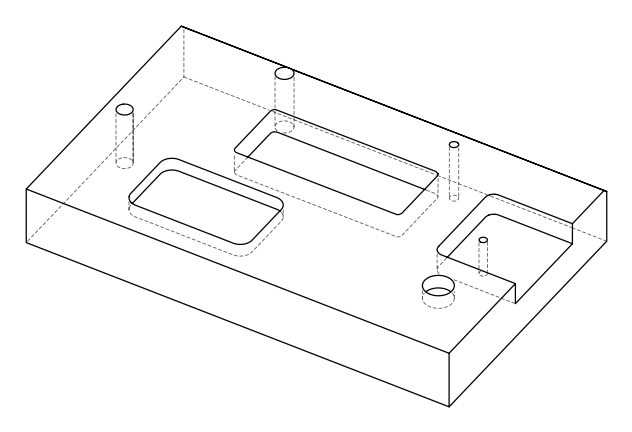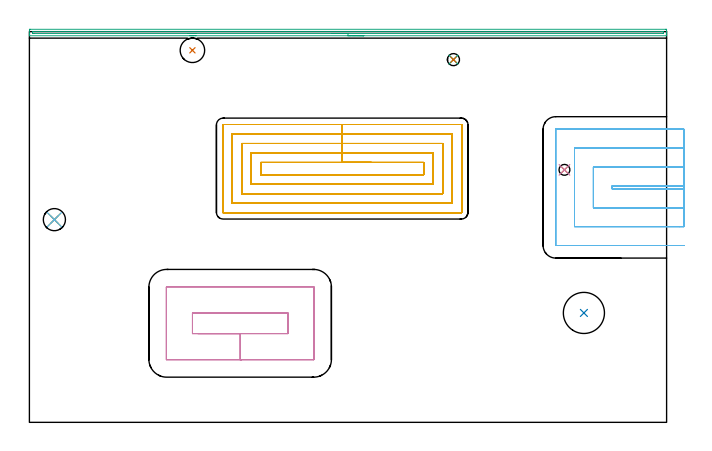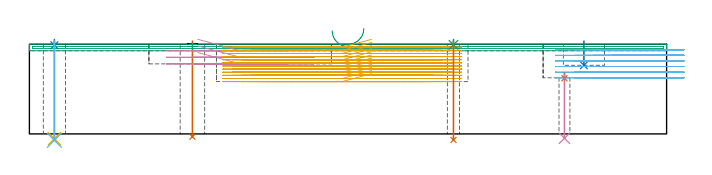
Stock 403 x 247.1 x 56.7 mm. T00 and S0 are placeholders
(PLAN: 13 operations, 10 tool changes, 61.5 min)
(1 INDEXABLE_INSERT_DRILL_THROUGH_HOLE_FROM_SOLID | STEP1HOLE_2 | NXT0302_002 | 0.24 min | 10675 mm3)
(2 INDEXABLE_INSERT_DRILL_BLIND_HOLE_FROM_SOLID | STEP1POCKET | UGT0302_005 | 0.06 min | 7055 mm3)
(3 AREA_MILL | FG_CHAMFER_SURFACE | UGT0205_001 | 6.61 min | 3388 mm3)
(4 MILL_RECTANGULAR_POCKET | POCKET_RECTANGULAR_STRAIGHT | UGT0201_105 | Follow Part, ap 5.5, ae 75% | 3 min | 96138 mm3)
(5 MILL_RECTANGULAR_POCKET_1 | POCKET_RECTANGULAR_STRAIGHT_1 | NXT0201_009 | Follow Part, ap 2, ae 75% | 39.69 min | 239261 mm3)
(6 MILL_SLOT | SLOT_PARTIAL_RECTANGULAR | UGT0201_134 | Follow Part, ap 3.975, ae 75% | 10.91 min | 147454 mm3)
(7 SPOT_DRILL | STEP1HOLE | NXT0321_9005460120000 | 0.03 min | 16 mm3)
(8 SPOT_DRILL_1 | STEP1HOLE_1 | NXT0321_9005460120000 | 0.03 min | 7 mm3)
(9 SPOT_DRILL_2 | STEP1HOLE_3 | NXT0321_9005460120000 | 0.03 min | 5 mm3)
(10 DRILL_THROUGH_HOLE_INTO_CENTER | STEP1HOLE | NXT0301_040 | 0.17 min | 1309 mm3)
(11 DRILL_THROUGH_HOLE_INTO_CENTER_1 | STEP1HOLE_1 | NXT0301_055 | 0.25 min | 3118 mm3)
(12 DRILL_TO_ENLARGE_THROUGH_HOLE | STEP1HOLE_1 | NXT0301_104 | 0.25 min | 5625 mm3)
(13 DRILL_THROUGH_HOLE_INTO_CENTER_2 | STEP1HOLE_3 | UGT0301_196 | 0.25 min | 2623 mm3)
(TOOL NXT0302_002 | Index. Insert Drill 15.5mm [880-D1550L20-05] | D15.5 PA176 FL78 Z2)
(TOOL UGT0302_005 | Indexable Insert Drill 26mm | D26 PA180 FL50 Z2)
(TOOL UGT0205_001 | Chamfer Mill 20 x 3 x 45 deg. | D20 FL50 Z2)
(TOOL UGT0201_105 | End Mill 22 mm | D22 FL25 Z2)
(TOOL NXT0201_009 | ENDMILL 8mm [2P460-0800-NA 1630] | D8 FL26 Z6)
(TOOL UGT0201_134 | Carbide End Mill 15.9 | D15.9 FL30 Z4)
(TOOL NXT0321_9005460120000 | NC Spot Drill, 142deg, 12mm, Carbide, Uncoated | D12 PA142 FL30 Z2)
(TOOL NXT0301_040 | Carbide Drill 6.9mm [860.1-0690-035A1-MM 2214] | D6.9 PA140 FL53 Z2)
(TOOL NXT0301_055 | Carbide Drill 8.4mm [860.1-0840-042A1-MM 2214] | D8.4 PA140 FL61 Z2)
(TOOL NXT0301_104 | Carbide Drill 14mm [860.1-1400-112A1-MM 2214] | D14 PA140 FL123 Z2)
(TOOL UGT0301_196 | Twist Drill 7.7 mm | D7.7 PA118 FL73 Z2)
(OP 1 INDEXABLE_INSERT_DRILL_THROUGH_HOLE_FROM_SOLID)
G17 G21 G94 G90
T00 M6
G54
G17 G0 G90 X103.1 Y235.3 S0 M3
G43 Z66.7 H1
G94 G81 G98 Z-1.771 F250. R58.7
G80
M5
M2
(OP 2 INDEXABLE_INSERT_DRILL_BLIND_HOLE_FROM_SOLID)
G17 G21 G94 G90
T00 M6
G54
G17 G0 G90 X350.7 Y69.2 S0 M3
G43 Z66.7 H0
G94 G81 G98 Z43.4 F250. R58.7
G80
M5
M2
(OP 3 AREA_MILL)
G17 G21 G94 G90
T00 M6
G54
G17 G0 G90 X211.499 Y244.5 S1061 M3
G43 Z66.7 H0
G94 G1 X211.461 Z65.828 F250.
X211.347 Z64.963
X211.158 Z64.112
X210.896 Z63.28
X210.562 Z62.474
X210.159 Z61.7
X209.691 Z60.964
X209.159 Z60.272
X208.57 Z59.629
X207.927 Z59.039
X207.235 Z58.508
X206.499 Z58.04
X205.725 Z57.637
X204.919 Z57.303
X204.087 Z57.041
X203.236 Z56.852
X202.371 Z56.738
X201.499 Z56.7
X105.363 Y244.501 Z56.699
X105.073 Y244.502 Z56.698
X104.051 Y244.509 Z56.691
X103.966 Z56.688
X103.575 Y244.528 Z56.664
X103.352 Y244.539 Z56.651
X103.288 Y244.54 Z56.648
X103.231 Y244.542 Z56.647
X103.116 Y244.547 Z56.65
X103.054 Y244.542 Z56.649
X102.846 Y244.536 Z56.659
X102.681 Y244.53 Z56.665
X102.628 Y244.528 Z56.668
X102.395 Y244.517 Z56.68
X102.234 Y244.508 Z56.688
X101.786 Y244.502 Z56.696
X101.533 Y244.5 Z56.699
X0.164 Z56.7
X0.01 Y244.503 Z56.688
X0.002 Y244.612 Z56.58
X0. Y244.727 Z56.473
Y245.037 Z56.162
Y245.679 Z55.516
Y247.742 Z53.455
X0.004 Y248.292 Z52.903
X0.01 Y248.593 Z52.603
X0.298 Y248.598 Z52.6
X0.611 Y248.6
X402.389
X402.702 Y248.598
X402.99 Y248.593 Z52.603
X403. Y248.292 Z52.902
Y246.871 Z54.326
Y245.679 Z55.516
Y245.037 Z56.162
Y244.727 Z56.473
X402.998 Y244.612 Z56.58
X402.99 Y244.503 Z56.688
X402.835 Y244.5 Z56.7
X201.499
Y245.914 Z55.286
X105.724 Y245.915 Z55.285
X105.073 Y245.918 Z55.282
X104.827 Y245.92 Z55.28
X104.18 Y245.929 Z55.271
X103.918 Y245.934 Z55.266
X103.288 Y245.954 Z55.246
X103.006 Y245.953 Z55.247
X102.395 Y245.936 Z55.264
X102.138 Y245.929 Z55.271
X101.502 Y245.919 Z55.281
X101.259 Y245.916 Z55.284
X100.609 Y245.915 Z55.285
X100.367
X3.048 Y245.914 Z55.286
X2.397 Y245.916 Z55.284
X2.152 Y245.918 Z55.282
X2.048 Y245.921 Z55.279
X2.009 Y245.927 Z55.273
X2.007 Y245.948 Z55.252
X2.002 Y246.064 Z55.136
X2.001 Y246.55 Z54.65
Y246.936 Z54.264
X2.005 Y247.066 Z54.134
X2.01 Y247.168 Z54.032
X2.017 Y247.18 Z54.02
X2.031 Y247.182 Z54.018
X2.071 Y247.184 Z54.016
X2.397 Y247.185 Z54.015
X2.638 Y247.186 Z54.014
X399.952
X400.603 Y247.185 Z54.015
X400.848 Y247.182 Z54.018
X400.952 Y247.179 Z54.021
X400.991 Y247.173 Z54.027
X400.993 Y247.152 Z54.048
X400.998 Y247.036 Z54.164
X400.999 Y246.55 Z54.65
Y246.164 Z55.036
X400.995 Y246.034 Z55.166
X400.99 Y245.933 Z55.267
X400.983 Y245.92 Z55.28
X400.969 Y245.918 Z55.282
X400.929 Y245.917 Z55.283
X400.603 Y245.915 Z55.285
X400.362 Y245.914 Z55.286
X201.499
X200.627 Z55.324
X199.763 Z55.438
X198.911 Z55.626
X198.079 Z55.889
X197.273 Z56.223
X196.499 Z56.625
X195.763 Z57.094
X195.071 Z57.625
X194.428 Z58.215
X193.839 Z58.858
X193.308 Z59.55
X192.839 Z60.286
X192.436 Z61.06
X192.102 Z61.865
X191.84 Z62.697
X191.651 Z63.549
X191.537 Z64.414
X191.499 Z65.286
G0 Z66.7
M5
M2
(OP 4 MILL_RECTANGULAR_POCKET)
G17 G21 G94 G90
T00 M6
G54
G17 G0 G90 X106.534 Y56.1 S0 M3
G43 Z66.816 H0
Z59.816
G94 G1 X133.3 Z52.644 F250.
X163.5 F500.
Y69.2
X103.1
Y56.1
X133.3
Y39.6
X179.8
G3 X180. Y39.8 R0.2
G1 Y85.5
G3 X179.8 Y85.7 R0.2
G1 X86.8
G3 X86.6 Y85.5 R0.2
G1 Y39.8
G3 X86.8 Y39.6 R0.2
G1 X133.3
X134.3
G0 X106.534 Y56.1 Z55.644
G1 X133.3 Z48.472 F250.
X163.5 F500.
Y69.2
X103.1
Y56.1
X133.3
Y39.6
X179.8
G3 X180. Y39.8 R0.2
G1 Y85.5
G3 X179.8 Y85.7 R0.2
G1 X86.8
G3 X86.6 Y85.5 R0.2
G1 Y39.8
G3 X86.8 Y39.6 R0.2
G1 X133.3
X134.3
G0 X106.534 Y56.1 Z51.472
G1 X133.3 Z44.3 F250.
X163.5 F500.
Y69.2
X103.1
Y56.1
X133.3
Y39.6
X179.8
G3 X180. Y39.8 R0.2
G1 Y85.5
G3 X179.8 Y85.7 R0.2
G1 X86.8
G3 X86.6 Y85.5 R0.2
G1 Y39.8
G3 X86.8 Y39.6 R0.2
G1 X133.3
X134.3
G0 Z66.816
M5
M2
(OP 5 MILL_RECTANGULAR_POCKET_1)
G17 G21 G94 G90
T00 M6
G54
G17 G0 G90 X216.422 Y164.4 S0 M3
G43 Z66.816 H1
Z59.816
G94 G1 X197.85 Z54.839 F250.
X146.3 F500.
Y156.6
X249.4
Y164.4
X197.85
Y170.4
X140.3
Y150.6
X255.4
Y170.4
X197.85
Y176.4
X134.3
Y144.6
X261.4
Y176.4
X197.85
Y182.4
X128.3
Y138.6
X267.4
Y182.4
X197.85
Y188.4
X122.5
G3 X122.3 Y188.2 R0.2
G1 Y132.8
G3 X122.5 Y132.6 R0.2
G1 X273.2
G3 X273.4 Y132.8 R0.2
G1 Y188.2
G3 X273.2 Y188.4 R0.2
G1 X197.85
X196.85
G0 X216.422 Y164.4 Z57.839
G1 X197.85 Z52.863 F250.
X146.3 F500.
Y156.6
X249.4
Y164.4
X197.85
Y170.4
X140.3
Y150.6
X255.4
Y170.4
X197.85
Y176.4
X134.3
Y144.6
X261.4
Y176.4
X197.85
Y182.4
X128.3
Y138.6
X267.4
Y182.4
X197.85
Y188.4
X122.5
G3 X122.3 Y188.2 R0.2
G1 Y132.8
G3 X122.5 Y132.6 R0.2
G1 X273.2
G3 X273.4 Y132.8 R0.2
G1 Y188.2
G3 X273.2 Y188.4 R0.2
G1 X197.85
X196.85
G0 X216.422 Y164.4 Z55.863
G1 X197.85 Z50.887 F250.
X146.3 F500.
Y156.6
X249.4
Y164.4
X197.85
Y170.4
X140.3
Y150.6
X255.4
Y170.4
X197.85
Y176.4
X134.3
Y144.6
X261.4
Y176.4
X197.85
Y182.4
X128.3
Y138.6
X267.4
Y182.4
X197.85
Y188.4
X122.5
G3 X122.3 Y188.2 R0.2
G1 Y132.8
G3 X122.5 Y132.6 R0.2
G1 X273.2
G3 X273.4 Y132.8 R0.2
G1 Y188.2
G3 X273.2 Y188.4 R0.2
G1 X197.85
X196.85
G0 X216.422 Y164.4 Z53.887
G1 X197.85 Z48.91 F250.
X146.3 F500.
Y156.6
X249.4
Y164.4
X197.85
Y170.4
X140.3
Y150.6
X255.4
Y170.4
X197.85
Y176.4
X134.3
Y144.6
X261.4
Y176.4
X197.85
Y182.4
X128.3
Y138.6
X267.4
Y182.4
X197.85
Y188.4
X122.5
G3 X122.3 Y188.2 R0.2
G1 Y132.8
G3 X122.5 Y132.6 R0.2
G1 X273.2
G3 X273.4 Y132.8 R0.2
G1 Y188.2
G3 X273.2 Y188.4 R0.2
G1 X197.85
X196.85
G0 X216.422 Y164.4 Z51.91
G1 X197.85 Z46.934 F250.
X146.3 F500.
Y156.6
X249.4
Y164.4
X197.85
Y170.4
X140.3
Y150.6
X255.4
Y170.4
X197.85
Y176.4
X134.3
Y144.6
X261.4
Y176.4
X197.85
Y182.4
X128.3
Y138.6
X267.4
Y182.4
X197.85
Y188.4
X122.5
G3 X122.3 Y188.2 R0.2
G1 Y132.8
G3 X122.5 Y132.6 R0.2
G1 X273.2
G3 X273.4 Y132.8 R0.2
G1 Y188.2
G3 X273.2 Y188.4 R0.2
G1 X197.85
X196.85
G0 X216.422 Y164.4 Z49.934
G1 X197.85 Z44.958 F250.
X146.3 F500.
Y156.6
X249.4
Y164.4
X197.85
Y170.4
X140.3
Y150.6
X255.4
Y170.4
X197.85
Y176.4
X134.3
Y144.6
X261.4
Y176.4
X197.85
Y182.4
X128.3
Y138.6
X267.4
Y182.4
X197.85
Y188.4
X122.5
G3 X122.3 Y188.2 R0.2
G1 Y132.8
G3 X122.5 Y132.6 R0.2
G1 X273.2
G3 X273.4 Y132.8 R0.2
G1 Y188.2
G3 X273.2 Y188.4 R0.2
G1 X197.85
X196.85
G0 X216.422 Y164.4 Z47.958
G1 X197.85 Z42.981 F250.
X146.3 F500.
Y156.6
X249.4
Y164.4
X197.85
Y170.4
X140.3
Y150.6
X255.4
Y170.4
X197.85
Y176.4
X134.3
Y144.6
X261.4
Y176.4
X197.85
Y182.4
X128.3
Y138.6
X267.4
Y182.4
X197.85
Y188.4
X122.5
G3 X122.3 Y188.2 R0.2
G1 Y132.8
G3 X122.5 Y132.6 R0.2
G1 X273.2
G3 X273.4 Y132.8 R0.2
G1 Y188.2
G3 X273.2 Y188.4 R0.2
G1 X197.85
X196.85
G0 X216.422 Y164.4 Z45.981
G1 X197.85 Z41.005 F250.
X146.3 F500.
Y156.6
X249.4
Y164.4
X197.85
Y170.4
X140.3
Y150.6
X255.4
Y170.4
X197.85
Y176.4
X134.3
Y144.6
X261.4
Y176.4
X197.85
Y182.4
X128.3
Y138.6
X267.4
Y182.4
X197.85
Y188.4
X122.5
G3 X122.3 Y188.2 R0.2
G1 Y132.8
G3 X122.5 Y132.6 R0.2
G1 X273.2
G3 X273.4 Y132.8 R0.2
G1 Y188.2
G3 X273.2 Y188.4 R0.2
G1 X197.85
X196.85
G0 X216.422 Y164.4 Z44.005
G1 X197.85 Z39.029 F250.
X146.3 F500.
Y156.6
X249.4
Y164.4
X197.85
Y170.4
X140.3
Y150.6
X255.4
Y170.4
X197.85
Y176.4
X134.3
Y144.6
X261.4
Y176.4
X197.85
Y182.4
X128.3
Y138.6
X267.4
Y182.4
X197.85
Y188.4
X122.5
G3 X122.3 Y188.2 R0.2
G1 Y132.8
G3 X122.5 Y132.6 R0.2
G1 X273.2
G3 X273.4 Y132.8 R0.2
G1 Y188.2
G3 X273.2 Y188.4 R0.2
G1 X197.85
X196.85
G0 X216.422 Y164.4 Z42.029
G1 X197.85 Z37.053 F250.
X146.3 F500.
Y156.6
X249.4
Y164.4
X197.85
Y170.4
X140.3
Y150.6
X255.4
Y170.4
X197.85
Y176.4
X134.3
Y144.6
X261.4
Y176.4
X197.85
Y182.4
X128.3
Y138.6
X267.4
Y182.4
X197.85
Y188.4
X122.5
G3 X122.3 Y188.2 R0.2
G1 Y132.8
G3 X122.5 Y132.6 R0.2
G1 X273.2
G3 X273.4 Y132.8 R0.2
G1 Y188.2
G3 X273.2 Y188.4 R0.2
G1 X197.85
X196.85
G0 X216.422 Y164.4 Z40.053
G1 X197.85 Z35.076 F250.
X146.3 F500.
Y156.6
X249.4
Y164.4
X197.85
Y170.4
X140.3
Y150.6
X255.4
Y170.4
X197.85
Y176.4
X134.3
Y144.6
X261.4
Y176.4
X197.85
Y182.4
X128.3
Y138.6
X267.4
Y182.4
X197.85
Y188.4
X122.5
G3 X122.3 Y188.2 R0.2
G1 Y132.8
G3 X122.5 Y132.6 R0.2
G1 X273.2
G3 X273.4 Y132.8 R0.2
G1 Y188.2
G3 X273.2 Y188.4 R0.2
G1 X197.85
X196.85
G0 X216.422 Y164.4 Z38.076
G1 X197.85 Z33.1 F250.
X146.3 F500.
Y156.6
X249.4
Y164.4
X197.85
Y170.4
X140.3
Y150.6
X255.4
Y170.4
X197.85
Y176.4
X134.3
Y144.6
X261.4
Y176.4
X197.85
Y182.4
X128.3
Y138.6
X267.4
Y182.4
X197.85
Y188.4
X122.5
G3 X122.3 Y188.2 R0.2
G1 Y132.8
G3 X122.5 Y132.6 R0.2
G1 X273.2
G3 X273.4 Y132.8 R0.2
G1 Y188.2
G3 X273.2 Y188.4 R0.2
G1 X197.85
X196.85
G0 Z66.816
M5
M2
(OP 6 MILL_SLOT)
G17 G21 G94 G90
T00 M6
G54
G17 G0 G90 X413.95 Y149.575 S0 M3
G43 Z66.816 H0
Z53.263
G94 G1 X410.95 F250.
X368.625 F500.
Y147.625
X410.95
X413.95 F250.
Y161.5
X410.95
X356.7 F500.
Y135.7
X410.95
X413.95 F250.
Y173.425
X410.95
X344.775 F500.
Y123.775
X410.95
X413.95 F250.
Y185.35
X410.95
X332.9 F500.
X332.87 Y185.352
X332.848 Y185.33
X332.85 Y185.3
Y111.9
X332.848 Y111.87
X332.87 Y111.848
X332.9 Y111.85
X410.95
X413.95 F250.
G0 Y149.575 Z49.71
G1 X410.95
X368.625 F500.
Y147.625
X410.95
X413.95 F250.
Y161.5
X410.95
X356.7 F500.
Y135.7
X410.95
X413.95 F250.
Y173.425
X410.95
X344.775 F500.
Y123.775
X410.95
X413.95 F250.
Y185.35
X410.95
X332.9 F500.
X332.87 Y185.352
X332.848 Y185.33
X332.85 Y185.3
Y111.9
X332.848 Y111.87
X332.87 Y111.848
X332.9 Y111.85
X410.95
X413.95 F250.
G0 Y149.575 Z46.158
G1 X410.95
X368.625 F500.
Y147.625
X410.95
X413.95 F250.
Y161.5
X410.95
X356.7 F500.
Y135.7
X410.95
X413.95 F250.
Y173.425
X410.95
X344.775 F500.
Y123.775
X410.95
X413.95 F250.
Y185.35
X410.95
X332.9 F500.
X332.87 Y185.352
X332.848 Y185.33
X332.85 Y185.3
Y111.9
X332.848 Y111.87
X332.87 Y111.848
X332.9 Y111.85
X410.95
X413.95 F250.
G0 Y149.575 Z42.605
G1 X410.95
X368.625 F500.
Y147.625
X410.95
X413.95 F250.
Y161.5
X410.95
X356.7 F500.
Y135.7
X410.95
X413.95 F250.
Y173.425
X410.95
X344.775 F500.
Y123.775
X410.95
X413.95 F250.
Y185.35
X410.95
X332.9 F500.
X332.87 Y185.352
X332.848 Y185.33
X332.85 Y185.3
Y111.9
X332.848 Y111.87
X332.87 Y111.848
X332.9 Y111.85
X410.95
X413.95 F250.
G0 Y149.575 Z39.053
G1 X410.95
X368.625 F500.
Y147.625
X410.95
X413.95 F250.
Y161.5
X410.95
X356.7 F500.
Y135.7
X410.95
X413.95 F250.
Y173.425
X410.95
X344.775 F500.
Y123.775
X410.95
X413.95 F250.
Y185.35
X410.95
X332.9 F500.
X332.87 Y185.352
X332.848 Y185.33
X332.85 Y185.3
Y111.9
X332.848 Y111.87
X332.87 Y111.848
X332.9 Y111.85
X410.95
X413.95 F250.
G0 Y149.575 Z35.5
G1 X410.95
X368.625 F500.
Y147.625
X410.95
X413.95 F250.
Y161.5
X410.95
X356.7 F500.
Y135.7
X410.95
X413.95 F250.
Y173.425
X410.95
X344.775 F500.
Y123.775
X410.95
X413.95 F250.
Y185.35
X410.95
X332.9 F500.
X332.87 Y185.352
X332.848 Y185.33
X332.85 Y185.3
Y111.9
X332.848 Y111.87
X332.87 Y111.848
X332.9 Y111.85
X410.95
X413.95 F250.
G0 Z66.816
M5
M2
(OP 7 SPOT_DRILL)
G17 G21 G94 G90
T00 M6
G54
G17 G0 G90 X338.4 Y159.7 S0 M3
G43 Z66.7 H0
G94 G81 G98 Z35.203 F250. R38.5
G80
M5
M2
(OP 8 SPOT_DRILL_1)
G17 G21 G94 G90
T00 M6
G54
G17 G0 G90 X15.8 Y128.2 S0 M3
G43 Z66.7 H0
G94 G81 G98 Z56.097 F250. R59.7
G80
M5
M2
(OP 9 SPOT_DRILL_2)
G17 G21 G94 G90
T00 M6
G54
G17 G0 G90 X268.2 Y229.4 S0 M3
G43 Z66.7 H0
G94 G81 G98 Z56.369 F250. R59.7
G80
M5
M2
(OP 10 DRILL_THROUGH_HOLE_INTO_CENTER)
G17 G21 G94 G90
T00 M6
G54
G17 G0 G90 X338.4 Y159.7 S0 M3
G43 Z66.7 H1
G94 G73 G98 Z-2.756 F250. Q6.376 R37.5
G80
M5
M2
(OP 11 DRILL_THROUGH_HOLE_INTO_CENTER_1)
G17 G21 G94 G90
T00 M6
G54
G17 G0 G90 X15.8 Y128.2 S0 M3
G43 Z66.7 H1
G94 G73 G98 Z-3.029 F250. Q7.466 R58.7
G80
M5
M2
(OP 12 DRILL_TO_ENLARGE_THROUGH_HOLE)
G17 G21 G94 G90
T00 M6
G54
G17 G0 G90 X15.8 Y128.2 S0 M3
G43 Z66.7 H1
G94 G73 G98 Z-4.048 F250. Q12.15 R58.7
G80
M5
M2
(OP 13 DRILL_THROUGH_HOLE_INTO_CENTER_2)
G17 G21 G94 G90
T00 M6
G54
G17 G0 G90 X268.2 Y229.4 S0 M3
G43 Z66.7 H0
G94 G73 G98 Z-3.813 F250. Q7.564 R58.7
G80
M5
M2
